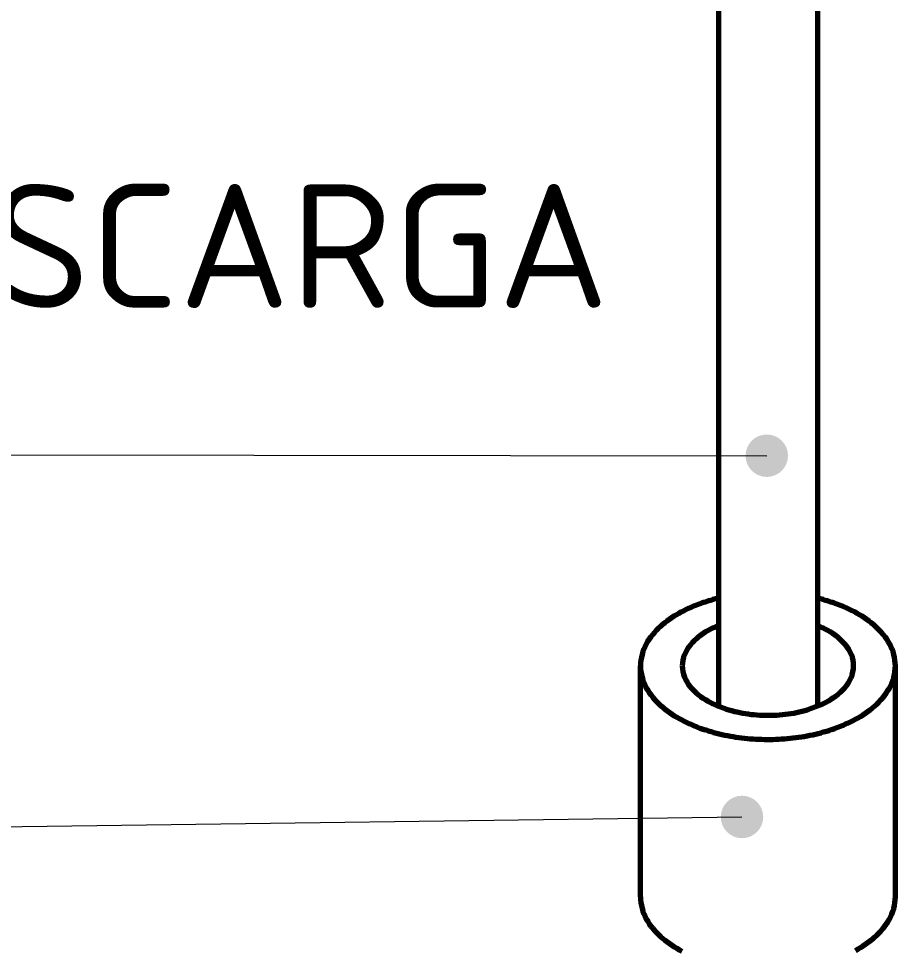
# Model space of a CAD drawing. Header units: millimetres. Extents: x 0 to 594, y 0 to 420.
# Drawn here: x 157.61 to 182.39, y 230.15 to 256.49 of the extents above; entities that cross this region are included whole.
import ezdxf
from ezdxf.enums import TextEntityAlignment as Align

# ---------------------------------------------------------------- set-up
doc = ezdxf.new("R2010")
doc.units = ezdxf.units.MM
for name, color, linetype, lineweight in [('01-VISIBLE', 7, 'CONTINUOUS', 70), ('06-TEXTO', 7, 'CONTINUOUS', 25), ('08-FINA', 5, 'CONTINUOUS', 18)]:
    doc.layers.add(name, color=color, linetype=linetype, lineweight=lineweight)
doc.styles.add('ISO3098', font='isocpeur.ttf')

msp = doc.modelspace()

# ---------------------------------------------------------------- hatches: boundary and pattern name
at = {"layer": '08-FINA'}
h = msp.add_hatch(color=7, dxfattribs=at)
h.dxf.hatch_style = 1
edge = h.paths.add_edge_path()
edge.add_arc((178.753, 244.136), 0.6, 0, 360)
h = msp.add_hatch(color=7, dxfattribs=at)
h.dxf.hatch_style = 1
edge = h.paths.add_edge_path()
edge.add_arc((178.053, 233.925), 0.6, 0, 360)

# ---------------------------------------------------------------- linework, layer by layer
at = {"layer": '01-VISIBLE'}
for p, q in [((177.387, 277.115), (177.387, 237.056)), ((180.187, 277.115), (180.187, 237.056)), ((175.187, 231.664), (175.187, 238.196)), ((182.387, 231.664), (182.387, 238.196))]:
    msp.add_line(p, q, dxfattribs=at)
for points in [[(177.387, 240.11), (177.309, 240.091), (177.231, 240.07), (177.154, 240.048), (177.077, 240.025), (177.001, 240), (176.925, 239.975), (176.85, 239.948), (176.775, 239.919), (176.7, 239.889), (176.626, 239.858), (176.553, 239.826), (176.48, 239.792), (176.409, 239.756), (176.338, 239.719), (176.267, 239.68), (176.198, 239.64), (176.13, 239.598), (176.062, 239.554), (175.996, 239.509), (175.932, 239.462), (175.868, 239.412), (175.806, 239.361), (175.746, 239.308), (175.688, 239.253), (175.631, 239.196), (175.577, 239.137), (175.526, 239.076), (175.476, 239.013), (175.43, 238.947), (175.387, 238.88), (175.347, 238.81), (175.311, 238.738), (175.279, 238.665), (175.252, 238.589), (175.229, 238.513), (175.21, 238.435), (175.197, 238.355), (175.189, 238.276), (175.187, 238.196)], [(182.387, 238.196), (182.384, 238.276), (182.376, 238.355), (182.363, 238.435), (182.344, 238.513), (182.321, 238.589), (182.294, 238.665), (182.262, 238.738), (182.226, 238.81), (182.186, 238.88), (182.143, 238.947), (182.097, 239.013), (182.048, 239.076), (181.996, 239.137), (181.942, 239.196), (181.885, 239.253), (181.827, 239.308), (181.767, 239.361), (181.705, 239.412), (181.642, 239.462), (181.577, 239.509), (181.511, 239.554), (181.444, 239.598), (181.375, 239.64), (181.306, 239.68), (181.236, 239.719), (181.165, 239.756), (181.093, 239.792), (181.02, 239.826), (180.947, 239.858), (180.873, 239.889), (180.798, 239.919), (180.723, 239.948), (180.648, 239.975), (180.572, 240), (180.496, 240.025), (180.419, 240.048), (180.342, 240.07), (180.264, 240.091), (180.187, 240.11)], [(177.387, 239.335), (177.312, 239.303), (177.239, 239.269), (177.166, 239.233), (177.095, 239.195), (177.025, 239.154), (176.957, 239.11), (176.89, 239.064), (176.826, 239.015), (176.764, 238.963), (176.704, 238.908), (176.648, 238.85), (176.595, 238.788), (176.546, 238.724), (176.502, 238.656), (176.463, 238.585), (176.429, 238.511), (176.402, 238.435), (176.383, 238.356), (176.371, 238.276), (176.367, 238.196)], [(181.207, 238.196), (181.203, 238.276), (181.19, 238.356), (181.171, 238.435), (181.144, 238.511), (181.111, 238.585), (181.071, 238.656), (181.027, 238.724), (180.978, 238.788), (180.925, 238.85), (180.869, 238.908), (180.809, 238.963), (180.747, 239.015), (180.683, 239.064), (180.616, 239.11), (180.548, 239.154), (180.478, 239.195), (180.407, 239.233), (180.335, 239.269), (180.261, 239.303), (180.187, 239.335)], [(175.187, 238.196), (175.189, 238.115), (175.197, 238.035), (175.211, 237.955), (175.229, 237.876), (175.253, 237.799), (175.281, 237.723), (175.313, 237.649), (175.349, 237.577), (175.39, 237.507), (175.433, 237.439), (175.48, 237.374), (175.53, 237.31), (175.582, 237.248), (175.637, 237.189), (175.694, 237.132), (175.753, 237.077), (175.813, 237.024), (175.876, 236.972), (175.94, 236.923), (176.005, 236.876), (176.072, 236.83), (176.14, 236.787), (176.209, 236.745), (176.279, 236.704), (176.35, 236.666), (176.421, 236.629), (176.494, 236.593), (176.567, 236.559), (176.641, 236.527), (176.716, 236.495), (176.791, 236.466), (176.866, 236.437), (176.942, 236.41), (177.019, 236.385), (177.096, 236.361), (177.173, 236.337), (177.251, 236.316), (177.329, 236.295), (177.408, 236.276), (177.486, 236.257), (177.565, 236.24), (177.644, 236.224), (177.724, 236.21), (177.803, 236.196), (177.883, 236.184), (177.963, 236.172), (178.043, 236.162), (178.123, 236.153), (178.204, 236.145), (178.284, 236.137), (178.365, 236.131), (178.445, 236.126), (178.526, 236.123), (178.607, 236.12), (178.687, 236.118), (178.768, 236.117), (178.849, 236.117), (178.929, 236.119), (179.01, 236.121), (179.091, 236.125), (179.171, 236.129), (179.252, 236.135), (179.332, 236.141), (179.413, 236.149), (179.493, 236.158), (179.573, 236.167), (179.653, 236.178), (179.733, 236.19), (179.813, 236.203), (179.892, 236.218), (179.972, 236.233), (180.051, 236.249), (180.129, 236.267), (180.208, 236.286), (180.286, 236.306), (180.364, 236.327), (180.442, 236.35), (180.519, 236.373), (180.595, 236.399), (180.672, 236.425), (180.748, 236.453), (180.823, 236.482), (180.898, 236.512), (180.972, 236.544), (181.046, 236.577), (181.118, 236.612), (181.19, 236.648), (181.262, 236.686), (181.332, 236.726)], [(176.367, 238.196), (176.371, 238.115), (176.382, 238.036), (176.402, 237.957), (176.428, 237.881), (176.461, 237.808), (176.5, 237.738), (176.544, 237.67), (176.593, 237.606), (176.645, 237.545), (176.701, 237.487), (176.76, 237.432), (176.821, 237.38), (176.885, 237.331), (176.951, 237.285), (177.019, 237.241), (177.088, 237.2), (177.159, 237.162), (177.231, 237.125), (177.304, 237.091), (177.378, 237.06), (177.453, 237.03), (177.528, 237.002), (177.604, 236.976), (177.681, 236.953), (177.759, 236.931), (177.837, 236.91), (177.915, 236.892), (177.994, 236.875), (178.073, 236.86), (178.152, 236.847), (178.232, 236.836), (178.312, 236.825), (178.392, 236.817), (178.472, 236.81), (178.553, 236.805), (178.633, 236.801), (178.713, 236.799), (178.794, 236.798), (178.874, 236.799), (178.955, 236.802), (179.035, 236.806), (179.116, 236.811), (179.196, 236.818), (179.276, 236.827), (179.356, 236.838), (179.435, 236.85), (179.515, 236.863), (179.594, 236.878), (179.672, 236.895), (179.751, 236.914), (179.829, 236.935), (179.906, 236.957), (179.983, 236.981), (180.059, 237.007), (180.134, 237.035), (180.209, 237.065), (180.283, 237.097), (180.356, 237.132), (180.427, 237.169), (180.498, 237.208)], [(180.498, 237.208), (180.57, 237.251), (180.641, 237.298), (180.71, 237.348), (180.777, 237.401), (180.84, 237.457), (180.901, 237.516), (180.958, 237.579), (181.011, 237.645), (181.059, 237.715), (181.102, 237.789), (181.138, 237.865), (181.167, 237.945), (181.189, 238.027), (181.202, 238.111), (181.207, 238.196)], [(181.332, 236.726), (181.403, 236.768), (181.473, 236.812), (181.541, 236.857), (181.608, 236.905), (181.674, 236.954), (181.739, 237.006), (181.801, 237.059), (181.862, 237.115), (181.921, 237.173), (181.977, 237.233), (182.031, 237.295), (182.082, 237.359), (182.131, 237.426), (182.176, 237.495), (182.217, 237.566), (182.255, 237.639), (182.289, 237.714), (182.318, 237.791), (182.342, 237.87), (182.361, 237.95), (182.375, 238.031), (182.384, 238.113), (182.387, 238.196)], [(175.187, 231.664), (175.189, 231.583), (175.197, 231.503), (175.211, 231.423), (175.229, 231.344), (175.253, 231.267), (175.281, 231.191), (175.313, 231.117), (175.349, 231.045), (175.39, 230.975), (175.433, 230.907), (175.48, 230.842), (175.53, 230.778), (175.582, 230.716), (175.637, 230.657), (175.694, 230.6), (175.753, 230.545), (175.813, 230.492), (175.876, 230.44), (175.94, 230.391), (176.005, 230.344), (176.072, 230.298), (176.14, 230.255), (176.209, 230.213), (176.279, 230.172), (176.35, 230.134)], [(181.332, 230.194), (181.403, 230.236), (181.473, 230.28), (181.541, 230.325), (181.608, 230.373), (181.674, 230.422), (181.739, 230.474), (181.801, 230.527), (181.862, 230.583), (181.921, 230.641), (181.977, 230.701), (182.031, 230.763), (182.082, 230.827), (182.131, 230.894), (182.176, 230.963), (182.217, 231.034), (182.255, 231.107), (182.289, 231.182), (182.318, 231.259), (182.342, 231.338), (182.361, 231.418), (182.375, 231.499), (182.384, 231.581), (182.387, 231.664)], [(181.262, 230.154), (181.332, 230.194)]]:
    msp.add_lwpolyline(points, dxfattribs=at)
at = {"layer": '08-FINA'}
for p, q in [((51.5, 244.298), (178.753, 244.136)), ((51.5, 232.225), (178.053, 233.925))]:
    msp.add_line(p, q, dxfattribs=at)

# ---------------------------------------------------------------- texts
at = {"layer": '06-TEXTO', "style": 'ISO3098'}
msp.add_text('S3 DISPOSITIVO DE DESCARGA', height=3.5, dxfattribs=at).set_placement((140.716, 250.067), align=Align.MIDDLE_CENTER)

doc.saveas('drawing.dxf')
